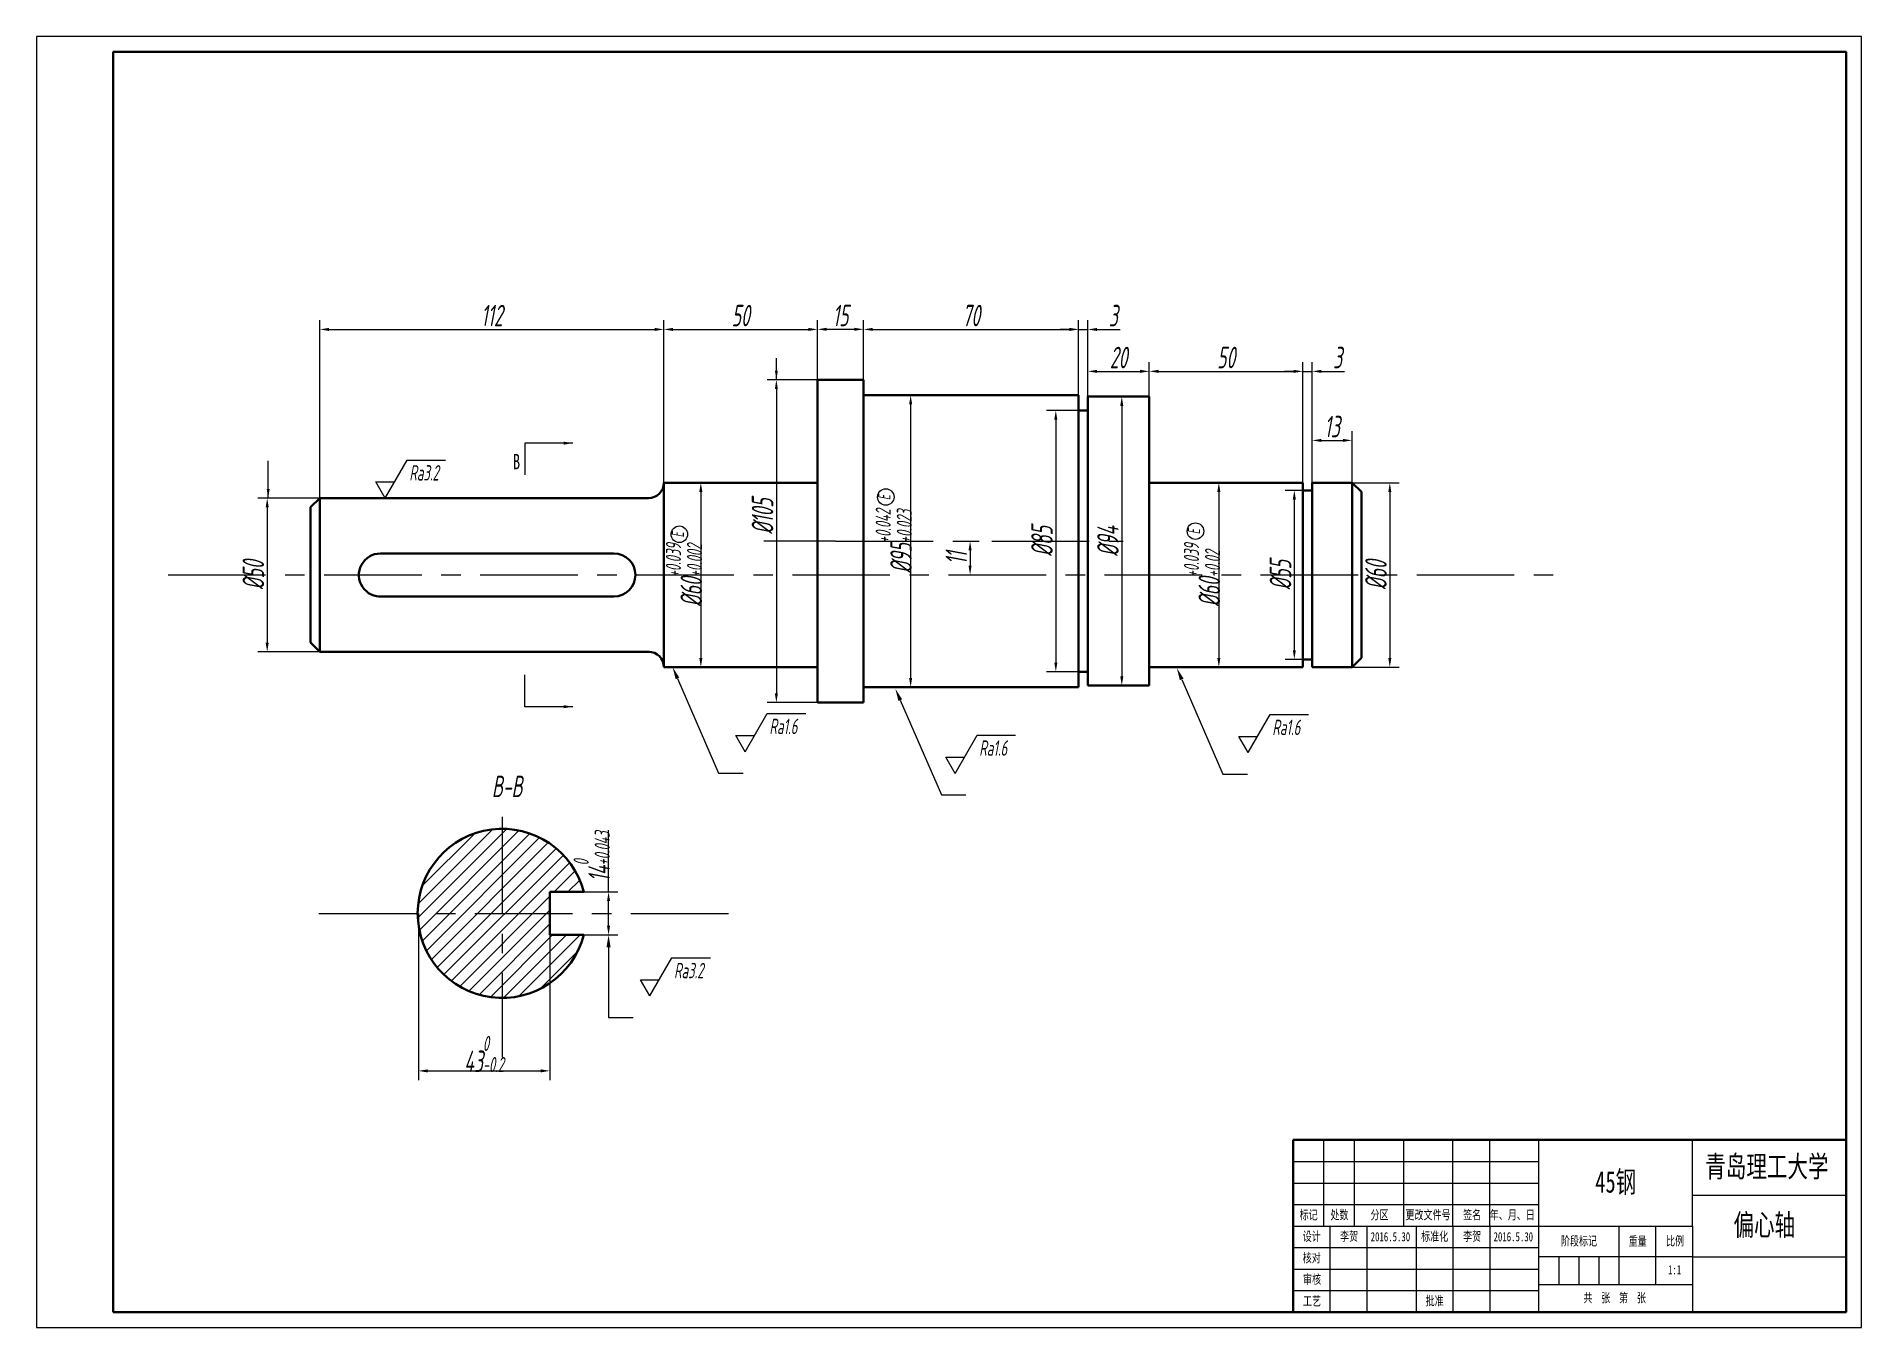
# Model space of a CAD drawing. Header units: millimetres. Extents: x 1 to 595, y 225 to 645.
import ezdxf
from ezdxf import colors
from ezdxf.entities.mleader import LeaderData, LeaderLine
from ezdxf.math import Vec2, Vec3

# ---------------------------------------------------------------- set-up
doc = ezdxf.new("R2010")
doc.units = ezdxf.units.MM
doc.linetypes.add('CENTER', pattern=[50.8, 31.75, -6.35, 6.35, -6.35])
for name, color, linetype, lineweight in [('点画线', 1, 'CENTER', 25), ('粗实线', 7, 'Continuous', 50), ('细实线', 4, 'Continuous', 25)]:
    doc.layers.add(name, color=color, linetype=linetype, lineweight=lineweight)
doc.styles.get("Standard").update_dxf_attribs({"font": ''})
doc.styles.add('字母数字', font='gbeitc.shx', dxfattribs={"width": 0.7, "height": 7})
doc.styles.add('样式 2', font='simfang.ttf', dxfattribs={"width": 0.7, "height": 3})
doc.styles.add('样式 3', font='simfang.ttf', dxfattribs={"width": 0.7, "height": 7})
doc.styles.add('汉字', font='simfang.ttf', dxfattribs={"width": 0.7, "height": 7})
doc.styles.get('Standard').set_extended_font_data('SimSun')
doc.dimstyles.new('线性', dxfattribs={"dimtxt": 3.5, "dimasz": 3, "dimexe": 3, "dimexo": 0, "dimgap": 1, "dimtad": 1, "dimdec": 0, "dimdsep": 46, "dimtxsty": 'Standard', "dimcen": 2.5, "dimadec": 0, "dimazin": 0, "dimtfac": 1, "dimtdec": 0, "dimtmove": 0, "dimatfit": 3, "dimfxl": 1, "dimarcsym": 0})

# ---------------------------------------------------------------- blocks, each defined once
blk = doc.blocks.new('*D2')
at = {"layer": 'Defpoints', "color": 0, "transparency": 16777216}
for p in [(99.64, 494.76), (75.66, 444.76), (99.64, 444.76)]:
    blk.add_point(p, dxfattribs=at)
at = {"layer": '细实线', "color": 0, "lineweight": -2, "transparency": 16777216}
for p, q in [((99.64, 494.76), (72.66, 494.76)), ((75.66, 491.76), (75.66, 447.76)), ((99.64, 444.76), (72.66, 444.76))]:
    blk.add_line(p, q, dxfattribs=at)
at = {"layer": '细实线', "color": 0, "transparency": 16777216}
for points in [[(75.16, 491.76), (76.16, 491.76), (75.66, 494.76)], [(75.16, 447.76), (76.16, 447.76), (75.66, 444.76)]]:
    blk.add_solid(points, dxfattribs=at)
at = {"layer": '细实线', "color": 0, "transparency": 16777216, "insert": (71.16, 469.76), "char_height": 7, "attachment_point": 5, "rotation": 90, "style": '字母数字'}
blk.add_mtext('%%C50', dxfattribs=at)
blk = doc.blocks.new('*D3')
at = {"layer": 'Defpoints', "color": 0, "transparency": 16777216}
for p in [(224.82, 499.76), (216.8, 439.76), (224.82, 439.76)]:
    blk.add_point(p, dxfattribs=at)
at = {"layer": '细实线', "color": 0, "lineweight": -2, "transparency": 16777216}
for p, q in [((224.82, 499.76), (213.8, 499.76)), ((216.8, 496.76), (216.8, 442.76)), ((224.82, 439.76), (213.8, 439.76))]:
    blk.add_line(p, q, dxfattribs=at)
at = {"layer": '细实线', "color": 0, "transparency": 16777216}
for points in [[(216.3, 496.76), (217.3, 496.76), (216.8, 499.76)], [(216.3, 442.76), (217.3, 442.76), (216.8, 439.76)]]:
    blk.add_solid(points, dxfattribs=at)
at = {"layer": '细实线', "color": 0, "transparency": 16777216, "insert": (211.31, 469.76), "char_height": 7, "attachment_point": 5, "rotation": 90, "style": '字母数字'}
blk.add_mtext('%%C60{\\H0.7x;\\S+0.039^ +0.002;}', dxfattribs=at)
blk = doc.blocks.new('*D4')
at = {"layer": 'Defpoints', "color": 0, "transparency": 16777216}
for p in [(262.27, 533.26), (241.38, 428.26), (262.27, 428.26)]:
    blk.add_point(p, dxfattribs=at)
at = {"layer": '细实线', "color": 0, "lineweight": -2, "transparency": 16777216}
for p, q in [((262.27, 533.26), (238.38, 533.26)), ((241.38, 530.26), (241.38, 431.26)), ((262.27, 428.26), (238.38, 428.26))]:
    blk.add_line(p, q, dxfattribs=at)
at = {"layer": '细实线', "color": 0, "transparency": 16777216}
for points in [[(240.88, 530.26), (241.88, 530.26), (241.38, 533.26)], [(240.88, 431.26), (241.88, 431.26), (241.38, 428.26)]]:
    blk.add_solid(points, dxfattribs=at)
at = {"layer": '细实线', "color": 0, "transparency": 16777216, "insert": (236.88, 488.88), "char_height": 7, "attachment_point": 5, "rotation": 90, "style": '字母数字'}
blk.add_mtext('%%C105 ', dxfattribs=at)
blk = doc.blocks.new('*D5')
at = {"layer": 'Defpoints', "color": 0, "transparency": 16777216}
for p in [(292.03, 528.26), (285.09, 433.26), (292.03, 433.26)]:
    blk.add_point(p, dxfattribs=at)
at = {"layer": '细实线', "color": 0, "lineweight": -2, "transparency": 16777216}
for p, q in [((292.03, 528.26), (282.09, 528.26)), ((285.09, 525.26), (285.09, 436.26)), ((292.03, 433.26), (282.09, 433.26))]:
    blk.add_line(p, q, dxfattribs=at)
at = {"layer": '细实线', "color": 0, "transparency": 16777216}
for points in [[(284.59, 525.26), (285.59, 525.26), (285.09, 528.26)], [(284.59, 436.26), (285.59, 436.26), (285.09, 433.26)]]:
    blk.add_solid(points, dxfattribs=at)
at = {"layer": '细实线', "color": 0, "transparency": 16777216, "insert": (279.59, 480.76), "char_height": 7, "attachment_point": 5, "rotation": 90, "style": '字母数字'}
blk.add_mtext('%%C95{\\H0.7x;\\S+0.042^ +0.023;}', dxfattribs=at)
blk = doc.blocks.new('*D6')
at = {"layer": 'Defpoints', "color": 0, "transparency": 16777216}
for p in [(352.77, 527.76), (352.77, 433.76), (353.81, 433.76)]:
    blk.add_point(p, dxfattribs=at)
at = {"layer": '细实线', "color": 0, "lineweight": -2, "transparency": 16777216}
for p, q in [((352.77, 527.76), (356.81, 527.76)), ((353.81, 524.76), (353.81, 436.76)), ((352.77, 433.76), (356.81, 433.76))]:
    blk.add_line(p, q, dxfattribs=at)
at = {"layer": '细实线', "color": 0, "transparency": 16777216}
for points in [[(353.31, 524.76), (354.31, 524.76), (353.81, 527.76)], [(353.31, 436.76), (354.31, 436.76), (353.81, 433.76)]]:
    blk.add_solid(points, dxfattribs=at)
at = {"layer": '细实线', "color": 0, "transparency": 16777216, "insert": (349.31, 480.76), "char_height": 7, "attachment_point": 5, "rotation": 90, "style": '字母数字'}
blk.add_mtext('%%C94', dxfattribs=at)
blk = doc.blocks.new('*D7')
at = {"layer": 'Defpoints', "color": 0, "transparency": 16777216}
for p in [(393.73, 499.76), (385.4, 439.76), (393.73, 439.76)]:
    blk.add_point(p, dxfattribs=at)
at = {"layer": '细实线', "color": 0, "lineweight": -2, "transparency": 16777216}
for p, q in [((393.73, 499.76), (382.4, 499.76)), ((385.4, 496.76), (385.4, 442.76)), ((393.73, 439.76), (382.4, 439.76))]:
    blk.add_line(p, q, dxfattribs=at)
at = {"layer": '细实线', "color": 0, "transparency": 16777216}
for points in [[(384.9, 496.76), (385.9, 496.76), (385.4, 499.76)], [(384.9, 442.76), (385.9, 442.76), (385.4, 439.76)]]:
    blk.add_solid(points, dxfattribs=at)
at = {"layer": '细实线', "color": 0, "transparency": 16777216, "insert": (379.91, 469.76), "char_height": 7, "attachment_point": 5, "rotation": 90, "style": '字母数字'}
blk.add_mtext('%%C60{\\H0.7x;\\S+0.039^ +0.02;}', dxfattribs=at)
blk = doc.blocks.new('*D8')
at = {"layer": 'Defpoints', "color": 0, "transparency": 16777216}
for p in [(424.37, 499.76), (424.37, 439.76), (441.04, 439.76)]:
    blk.add_point(p, dxfattribs=at)
at = {"layer": '细实线', "color": 0, "lineweight": -2, "transparency": 16777216}
for p, q in [((424.37, 499.76), (444.04, 499.76)), ((441.04, 496.76), (441.04, 442.76)), ((424.37, 439.76), (444.04, 439.76))]:
    blk.add_line(p, q, dxfattribs=at)
at = {"layer": '细实线', "color": 0, "transparency": 16777216}
for points in [[(440.54, 496.76), (441.54, 496.76), (441.04, 499.76)], [(440.54, 442.76), (441.54, 442.76), (441.04, 439.76)]]:
    blk.add_solid(points, dxfattribs=at)
at = {"layer": '细实线', "color": 0, "transparency": 16777216, "insert": (436.54, 469.76), "char_height": 7, "attachment_point": 5, "rotation": 90, "style": '字母数字'}
blk.add_mtext('%%C60', dxfattribs=at)
blk = doc.blocks.new('*D9')
at = {"layer": 'Defpoints', "color": 0, "transparency": 16777216}
for p in [(204.77, 549.64), (92.77, 485.71), (204.77, 485.71)]:
    blk.add_point(p, dxfattribs=at)
at = {"layer": '细实线', "color": 0, "lineweight": -2, "transparency": 16777216}
for p, q in [((92.77, 485.71), (92.77, 552.64)), ((204.77, 485.71), (204.77, 552.64)), ((95.77, 549.64), (201.77, 549.64))]:
    blk.add_line(p, q, dxfattribs=at)
at = {"layer": '细实线', "color": 0, "transparency": 16777216}
for points in [[(95.77, 550.14), (95.77, 549.14), (92.77, 549.64)], [(201.77, 550.14), (201.77, 549.14), (204.77, 549.64)]]:
    blk.add_solid(points, dxfattribs=at)
at = {"layer": '细实线', "color": 0, "transparency": 16777216, "insert": (148.77, 554.14), "char_height": 7, "attachment_point": 5, "style": '字母数字'}
blk.add_mtext('112', dxfattribs=at)
blk = doc.blocks.new('*D10')
at = {"layer": 'Defpoints', "color": 0, "transparency": 16777216}
for p in [(254.77, 549.64), (204.77, 482.71), (254.77, 482.71)]:
    blk.add_point(p, dxfattribs=at)
at = {"layer": '细实线', "color": 0, "lineweight": -2, "transparency": 16777216}
for p, q in [((204.77, 482.71), (204.77, 552.64)), ((254.77, 482.71), (254.77, 552.64)), ((207.77, 549.64), (251.77, 549.64))]:
    blk.add_line(p, q, dxfattribs=at)
at = {"layer": '细实线', "color": 0, "transparency": 16777216}
for points in [[(207.77, 550.14), (207.77, 549.14), (204.77, 549.64)], [(251.77, 550.14), (251.77, 549.14), (254.77, 549.64)]]:
    blk.add_solid(points, dxfattribs=at)
at = {"layer": '细实线', "color": 0, "transparency": 16777216, "insert": (229.77, 554.14), "char_height": 7, "attachment_point": 5, "style": '字母数字'}
blk.add_mtext('50', dxfattribs=at)
blk = doc.blocks.new('*D11')
at = {"layer": 'Defpoints', "color": 0, "transparency": 16777216}
for p in [(269.77, 549.67), (254.77, 527.71), (269.77, 527.71)]:
    blk.add_point(p, dxfattribs=at)
at = {"layer": '细实线', "color": 0, "lineweight": -2, "transparency": 16777216}
for p, q in [((254.77, 527.71), (254.77, 552.67)), ((269.77, 527.71), (269.77, 552.67)), ((257.77, 549.67), (266.77, 549.67))]:
    blk.add_line(p, q, dxfattribs=at)
at = {"layer": '细实线', "color": 0, "transparency": 16777216}
for points in [[(257.77, 550.17), (257.77, 549.17), (254.77, 549.67)], [(266.77, 550.17), (266.77, 549.17), (269.77, 549.67)]]:
    blk.add_solid(points, dxfattribs=at)
at = {"layer": '细实线', "color": 0, "transparency": 16777216, "insert": (262.27, 554.17), "char_height": 7, "attachment_point": 5, "style": '字母数字'}
blk.add_mtext('15', dxfattribs=at)
blk = doc.blocks.new('*D12')
at = {"layer": 'Defpoints', "color": 0, "transparency": 16777216}
for p in [(339.77, 549.64), (269.77, 530.29), (339.77, 525.39)]:
    blk.add_point(p, dxfattribs=at)
at = {"layer": '细实线', "color": 0, "lineweight": -2, "transparency": 16777216}
for p, q in [((269.77, 530.29), (269.77, 552.64)), ((339.77, 525.39), (339.77, 552.64)), ((272.77, 549.64), (336.77, 549.64))]:
    blk.add_line(p, q, dxfattribs=at)
at = {"layer": '细实线', "color": 0, "transparency": 16777216}
for points in [[(272.77, 550.14), (272.77, 549.14), (269.77, 549.64)], [(336.77, 550.14), (336.77, 549.14), (339.77, 549.64)]]:
    blk.add_solid(points, dxfattribs=at)
at = {"layer": '细实线', "color": 0, "transparency": 16777216, "insert": (304.77, 554.14), "char_height": 7, "attachment_point": 5, "style": '字母数字'}
blk.add_mtext('70', dxfattribs=at)
blk = doc.blocks.new('*D1')
at = {"layer": 'Defpoints', "color": 0, "transparency": 16777216}
for p in [(342.77, 549.62), (339.77, 526.97), (342.77, 526.97)]:
    blk.add_point(p, dxfattribs=at)
at = {"layer": '细实线', "color": 0, "lineweight": -2, "transparency": 16777216}
for p, q in [((339.77, 526.97), (339.77, 552.62)), ((342.77, 526.97), (342.77, 552.62)), ((336.77, 549.62), (333.77, 549.62)), ((339.77, 549.62), (342.77, 549.62)), ((345.77, 549.62), (353.32, 549.62))]:
    blk.add_line(p, q, dxfattribs=at)
at = {"layer": '细实线', "color": 0, "transparency": 16777216}
for points in [[(336.77, 550.12), (336.77, 549.12), (339.77, 549.62)], [(345.77, 550.12), (345.77, 549.12), (342.77, 549.62)]]:
    blk.add_solid(points, dxfattribs=at)
at = {"layer": '细实线', "color": 0, "transparency": 16777216, "insert": (351.05, 554.12), "char_height": 7, "attachment_point": 5, "style": '字母数字'}
blk.add_mtext('3', dxfattribs=at)
blk = doc.blocks.new('*D13')
at = {"layer": 'Defpoints', "color": 0, "transparency": 16777216}
for p in [(362.77, 535.99), (342.77, 518.31), (362.77, 518.31)]:
    blk.add_point(p, dxfattribs=at)
at = {"layer": '细实线', "color": 0, "lineweight": -2, "transparency": 16777216}
for p, q in [((342.77, 518.31), (342.77, 538.99)), ((345.77, 535.99), (359.77, 535.99)), ((362.77, 518.31), (362.77, 538.99))]:
    blk.add_line(p, q, dxfattribs=at)
at = {"layer": '细实线', "color": 0, "transparency": 16777216}
for points in [[(345.77, 536.49), (345.77, 535.49), (342.77, 535.99)], [(359.77, 536.49), (359.77, 535.49), (362.77, 535.99)]]:
    blk.add_solid(points, dxfattribs=at)
at = {"layer": '细实线', "color": 0, "transparency": 16777216, "insert": (352.77, 540.49), "char_height": 7, "attachment_point": 5, "style": '字母数字'}
blk.add_mtext('20', dxfattribs=at)
blk = doc.blocks.new('*D14')
at = {"layer": 'Defpoints', "color": 0, "transparency": 16777216}
for p in [(412.77, 535.99), (362.77, 504.46), (412.77, 494.41)]:
    blk.add_point(p, dxfattribs=at)
at = {"layer": '细实线', "color": 0, "lineweight": -2, "transparency": 16777216}
for p, q in [((362.77, 504.46), (362.77, 538.99)), ((365.77, 535.99), (409.77, 535.99)), ((412.77, 494.41), (412.77, 538.99))]:
    blk.add_line(p, q, dxfattribs=at)
at = {"layer": '细实线', "color": 0, "transparency": 16777216}
for points in [[(365.77, 536.49), (365.77, 535.49), (362.77, 535.99)], [(409.77, 536.49), (409.77, 535.49), (412.77, 535.99)]]:
    blk.add_solid(points, dxfattribs=at)
at = {"layer": '细实线', "color": 0, "transparency": 16777216, "insert": (387.77, 540.49), "char_height": 7, "attachment_point": 5, "style": '字母数字'}
blk.add_mtext('50', dxfattribs=at)
blk = doc.blocks.new('*D15')
at = {"layer": 'Defpoints', "color": 0, "transparency": 16777216}
for p in [(415.77, 535.99), (412.77, 491.19), (415.77, 491.19)]:
    blk.add_point(p, dxfattribs=at)
at = {"layer": '细实线', "color": 0, "lineweight": -2, "transparency": 16777216}
for p, q in [((409.77, 535.99), (406.77, 535.99)), ((412.77, 491.19), (412.77, 538.99)), ((412.77, 535.99), (415.77, 535.99)), ((415.77, 491.19), (415.77, 538.99)), ((418.77, 535.99), (426.32, 535.99))]:
    blk.add_line(p, q, dxfattribs=at)
at = {"layer": '细实线', "color": 0, "transparency": 16777216}
for points in [[(409.77, 536.49), (409.77, 535.49), (412.77, 535.99)], [(418.77, 536.49), (418.77, 535.49), (415.77, 535.99)]]:
    blk.add_solid(points, dxfattribs=at)
at = {"layer": '细实线', "color": 0, "transparency": 16777216, "insert": (424.05, 540.49), "char_height": 7, "attachment_point": 5, "style": '字母数字'}
blk.add_mtext('3', dxfattribs=at)
blk = doc.blocks.new('*D16')
at = {"layer": 'Defpoints', "color": 0, "transparency": 16777216}
for p in [(428.77, 513.53), (415.77, 498.51), (428.77, 498.51)]:
    blk.add_point(p, dxfattribs=at)
at = {"layer": '细实线', "color": 0, "lineweight": -2, "transparency": 16777216}
for p, q in [((415.77, 498.51), (415.77, 516.53)), ((418.77, 513.53), (425.77, 513.53)), ((428.77, 498.51), (428.77, 516.53))]:
    blk.add_line(p, q, dxfattribs=at)
at = {"layer": '细实线', "color": 0, "transparency": 16777216}
for points in [[(418.77, 514.03), (418.77, 513.03), (415.77, 513.53)], [(425.77, 514.03), (425.77, 513.03), (428.77, 513.53)]]:
    blk.add_solid(points, dxfattribs=at)
at = {"layer": '细实线', "color": 0, "transparency": 16777216, "insert": (422.27, 518.03), "char_height": 7, "attachment_point": 5, "style": '字母数字'}
blk.add_mtext('13', dxfattribs=at)
blk = doc.blocks.new('*D17')
at = {"layer": 'Defpoints', "color": 0, "transparency": 16777216}
for p in [(341.27, 523.26), (332.34, 438.26), (341.27, 438.26)]:
    blk.add_point(p, dxfattribs=at)
at = {"layer": '细实线', "color": 0, "lineweight": -2, "transparency": 16777216}
for p, q in [((341.27, 523.26), (329.34, 523.26)), ((332.34, 520.26), (332.34, 441.26)), ((341.27, 438.26), (329.34, 438.26))]:
    blk.add_line(p, q, dxfattribs=at)
at = {"layer": '细实线', "color": 0, "transparency": 16777216}
for points in [[(331.84, 520.26), (332.84, 520.26), (332.34, 523.26)], [(331.84, 441.26), (332.84, 441.26), (332.34, 438.26)]]:
    blk.add_solid(points, dxfattribs=at)
at = {"layer": '细实线', "color": 0, "transparency": 16777216, "insert": (327.84, 480.76), "char_height": 7, "attachment_point": 5, "rotation": 90, "style": '字母数字'}
blk.add_mtext('%%C85', dxfattribs=at)
blk = doc.blocks.new('*D18')
at = {"layer": 'Defpoints', "color": 0, "transparency": 16777216}
for p in [(409.97, 497.26), (414.61, 497.26), (414.11, 442.26)]:
    blk.add_point(p, dxfattribs=at)
at = {"layer": '细实线', "color": 0, "lineweight": -2, "transparency": 16777216}
for p, q in [((414.61, 497.26), (406.97, 497.26)), ((409.97, 445.26), (409.97, 494.26)), ((414.11, 442.26), (406.97, 442.26))]:
    blk.add_line(p, q, dxfattribs=at)
at = {"layer": '细实线', "color": 0, "transparency": 16777216}
for points in [[(409.47, 494.26), (410.47, 494.26), (409.97, 497.26)], [(409.47, 445.26), (410.47, 445.26), (409.97, 442.26)]]:
    blk.add_solid(points, dxfattribs=at)
at = {"layer": '细实线', "color": 0, "transparency": 16777216, "insert": (405.47, 469.76), "char_height": 7, "attachment_point": 5, "rotation": 90, "style": '字母数字'}
blk.add_mtext('%%C55', dxfattribs=at)
blk = doc.blocks.new('*D19')
at = {"layer": 'Defpoints', "color": 0, "transparency": 16777216}
for p in [(303.1, 480.76), (303.1, 469.76), (304.43, 469.76)]:
    blk.add_point(p, dxfattribs=at)
at = {"layer": '细实线', "color": 0, "lineweight": -2, "transparency": 16777216}
for p, q in [((303.1, 480.76), (307.43, 480.76)), ((304.43, 477.76), (304.43, 472.76)), ((303.1, 469.76), (307.43, 469.76))]:
    blk.add_line(p, q, dxfattribs=at)
at = {"layer": '细实线', "color": 0, "transparency": 16777216}
for points in [[(303.93, 477.76), (304.93, 477.76), (304.43, 480.76)], [(303.93, 472.76), (304.93, 472.76), (304.43, 469.76)]]:
    blk.add_solid(points, dxfattribs=at)
at = {"layer": '细实线', "color": 0, "transparency": 16777216, "insert": (299.93, 475.26), "char_height": 7, "attachment_point": 5, "rotation": 90, "style": '字母数字'}
blk.add_mtext('11', dxfattribs=at)
blk = doc.blocks.new('*D20')
at = {"layer": 'Defpoints', "color": 0, "transparency": 16777216}
for p in [(172.72, 366.63), (172.72, 352.65), (186.76, 352.65)]:
    blk.add_point(p, dxfattribs=at)
at = {"layer": '细实线', "color": 0, "lineweight": -2, "transparency": 16777216}
for p, q in [((186.76, 366.63), (186.76, 386.71)), ((172.72, 366.63), (189.76, 366.63)), ((186.76, 355.65), (186.76, 363.63)), ((172.72, 352.65), (189.76, 352.65))]:
    blk.add_line(p, q, dxfattribs=at)
at = {"layer": '细实线', "color": 0, "transparency": 16777216}
for points in [[(186.26, 363.63), (187.26, 363.63), (186.76, 366.63)], [(186.26, 355.65), (187.26, 355.65), (186.76, 352.65)]]:
    blk.add_solid(points, dxfattribs=at)
at = {"layer": '细实线', "color": 0, "transparency": 16777216, "insert": (181.27, 378.17), "char_height": 7, "attachment_point": 5, "rotation": 90, "style": '字母数字'}
blk.add_mtext('14{\\H0.7x;\\S0^ +0.043;}', dxfattribs=at)
blk = doc.blocks.new('*D21')
at = {"layer": 'Defpoints', "color": 0, "transparency": 16777216}
for p in [(124.87, 359.65), (167.64, 359.65), (167.64, 308.41)]:
    blk.add_point(p, dxfattribs=at)
at = {"layer": '细实线', "color": 0, "lineweight": -2, "transparency": 16777216}
for p, q in [((124.87, 359.65), (124.87, 305.41)), ((167.64, 359.65), (167.64, 305.41)), ((127.87, 308.41), (164.64, 308.41))]:
    blk.add_line(p, q, dxfattribs=at)
at = {"layer": '细实线', "color": 0, "transparency": 16777216}
for points in [[(127.87, 308.91), (127.87, 307.91), (124.87, 308.41)], [(164.64, 308.91), (164.64, 307.91), (167.64, 308.41)]]:
    blk.add_solid(points, dxfattribs=at)
at = {"layer": '细实线', "color": 0, "transparency": 16777216, "insert": (146.25, 313.9), "char_height": 7, "attachment_point": 5, "style": '字母数字'}
blk.add_mtext('43{\\H0.7x;\\S0^ -0.2;}', dxfattribs=at)

msp = doc.modelspace()

# ---------------------------------------------------------------- hatches: boundary and pattern name
at = {"layer": '细实线'}
h = msp.add_hatch(dxfattribs=at)
h.set_pattern_fill('ANSI31', color=256)
h.paths.add_polyline_path([(152.13, 387.15, 0.414214), (124.63, 359.65), (152.13, 359.65)])
h.paths.add_polyline_path([(152.13, 387.15), (152.13, 359.65), (167.64, 359.65), (167.64, 366.65), (178.74, 366.61, 0.341062)])
h.paths.add_polyline_path([(152.13, 359.65), (124.63, 359.65, 0.414214), (152.13, 332.15)])
h.paths.add_polyline_path([(167.64, 359.65), (152.13, 359.65), (152.13, 332.15, 0.340688), (178.73, 352.65), (167.64, 352.65)])

# ---------------------------------------------------------------- linework, layer by layer
msp.add_lwpolyline([(0.57, 224.93), (594.57, 224.93), (594.57, 644.93), (0.57, 644.93)], close=True)
at = {"layer": '点画线'}
for p, q in [((260.67, 480.76), (237.35, 480.76)), ((260.67, 480.76), (354.22, 480.76)), ((43.4, 469.76), (495.21, 469.76)), ((103.95, 469.8), (103.95, 469.76)), ((152.13, 391.11), (152.13, 312.87)), ((92.45, 359.65), (228.81, 359.65))]:
    msp.add_line(p, q, dxfattribs=at)
at = {"layer": '粗实线'}
for p, q in [((254.77, 533.26), (254.77, 428.26)), ((254.77, 533.26), (269.77, 533.26)), ((269.77, 428.26), (269.77, 533.26)), ((269.77, 528.26), (339.77, 528.26)), ((339.77, 433.26), (339.77, 528.26)), ((339.77, 523.26), (342.77, 523.26)), ((342.77, 523.26), (342.77, 527.76)), ((342.77, 527.76), (362.77, 527.76)), ((342.77, 523.26), (342.77, 443.71)), ((362.77, 433.76), (362.77, 527.76)), ((204.77, 494.76), (204.77, 499.76)), ((204.77, 499.76), (254.77, 499.76)), ((254.77, 499.76), (254.77, 439.76)), ((362.77, 469.76), (362.77, 499.76)), ((362.77, 499.76), (412.77, 499.76)), ((412.77, 499.76), (412.77, 439.76)), ((415.77, 497.26), (415.77, 499.76)), ((415.77, 499.76), (428.77, 499.76)), ((428.77, 499.76), (428.77, 439.76)), ((428.77, 499.76), (428.78, 496.76)), ((431.78, 496.76), (428.77, 499.76)), ((89.79, 491.76), (92.77, 494.76)), ((92.77, 469.76), (92.77, 494.76)), ((92.77, 494.76), (199.77, 494.76)), ((92.77, 494.76), (92.79, 491.76)), ((204.77, 494.76), (204.77, 444.76)), ((412.77, 497.26), (415.77, 497.26)), ((415.77, 442.26), (415.77, 497.26)), ((431.78, 496.76), (431.78, 444.29)), ((89.79, 491.76), (89.79, 449.68)), ((145.49, 476.76), (112.5, 476.73)), ((145.49, 476.76), (188.49, 476.76)), ((92.77, 469.76), (92.77, 444.76)), ((195.49, 469.79), (195.49, 469.76)), ((145.49, 462.76), (111.85, 462.76)), ((145.49, 462.76), (188.49, 462.76)), ((89.79, 449.68), (89.79, 447.76)), ((89.79, 447.76), (92.77, 444.76)), ((92.77, 444.76), (200.14, 444.76)), ((204.77, 444.76), (204.77, 439.76)), ((204.77, 439.76), (254.77, 439.76)), ((342.77, 438.26), (342.77, 443.71)), ((382.77, 439.76), (362.77, 439.76)), ((412.77, 439.76), (382.77, 439.76)), ((412.77, 442.26), (415.77, 442.26)), ((415.77, 442.26), (415.77, 439.76)), ((418.77, 439.76), (415.77, 439.76)), ((418.77, 439.76), (428.77, 439.76)), ((431.78, 442.76), (428.77, 439.76)), ((431.78, 444.29), (431.78, 442.76)), ((339.77, 438.26), (342.77, 438.26)), ((342.77, 438.26), (342.77, 433.76)), ((342.77, 433.76), (362.77, 433.76)), ((254.77, 428.26), (269.77, 428.26)), ((269.77, 433.26), (339.77, 433.26)), ((167.64, 359.2), (167.64, 366.65)), ((167.64, 366.65), (167.64, 352.65)), ((167.64, 366.65), (178.74, 366.61)), ((167.64, 352.65), (178.73, 352.65)), ((589.57, 285.93), (409.57, 285.93)), ((409.57, 285.93), (409.57, 229.93))]:
    msp.add_line(p, q, dxfattribs=at)
msp.add_lwpolyline([(25.57, 229.93), (589.57, 229.93), (589.57, 639.93), (25.57, 639.93), (25.57, 229.93)], dxfattribs=at)
for centre, radius, start, end in [((199.77, 499.76), 5, 270, 0), ((112.51, 469.73), 7, 90, 275.3832), ((188.49, 469.76), 7, 270, 90), ((199.77, 439.76), 5, 0, 90), ((152.13, 359.65), 27.5, 14.66985, 345.25335), ((167.64, 359.65), 7, 89.63175, 90)]:
    msp.add_arc(centre, radius, start, end, dxfattribs=at)
at = {"layer": '细实线'}
for p, q in [((159.52, 512.63), (159.52, 502.31)), ((114.08, 494.76), (121.23, 507.15)), ((121.23, 507.15), (133.74, 507.15)), ((114.08, 494.76), (111.03, 500.02)), ((111.03, 500.02), (117.12, 500.02)), ((159.52, 426.89), (159.52, 437.21)), ((231.28, 412.26), (238.43, 424.65)), ((238.43, 424.65), (250.94, 424.65)), ((394.97, 411.95), (402.12, 424.34)), ((402.12, 424.34), (414.63, 424.34)), ((231.28, 412.26), (228.22, 417.52)), ((228.22, 417.52), (234.31, 417.52)), ((299.57, 405.21), (306.72, 417.59)), ((306.72, 417.59), (319.23, 417.59)), ((394.97, 411.95), (391.92, 417.22)), ((391.92, 417.22), (398.01, 417.22)), ((299.57, 405.21), (296.51, 410.47)), ((296.51, 410.47), (302.6, 410.47)), ((200.24, 332.82), (207.39, 345.2)), ((207.39, 345.2), (219.9, 345.2)), ((200.24, 332.82), (197.19, 338.08)), ((197.19, 338.08), (203.28, 338.08)), ((409.57, 285.93), (409.57, 267.93)), ((419.57, 257.93), (419.57, 285.93)), ((429.57, 257.93), (429.57, 285.93)), ((445.57, 257.93), (445.57, 285.93)), ((461.57, 257.93), (461.57, 285.93)), ((473.57, 257.93), (473.57, 285.93)), ((489.57, 229.93), (489.57, 285.93)), ((539.57, 257.93), (539.57, 285.93)), ((409.57, 278.93), (489.57, 278.93)), ((409.57, 271.93), (489.57, 271.93)), ((539.57, 267.93), (589.57, 267.93)), ((409.57, 264.93), (489.57, 264.93)), ((409.57, 257.93), (539.57, 257.93)), ((421.57, 257.93), (421.57, 229.93)), ((433.57, 257.93), (433.57, 229.93)), ((449.57, 257.93), (449.57, 229.93)), ((461.57, 257.93), (461.57, 229.93)), ((473.57, 257.93), (473.57, 229.93)), ((515.57, 257.93), (515.57, 238.93)), ((527.57, 257.93), (527.57, 238.93)), ((539.57, 257.93), (539.57, 229.93)), ((409.57, 250.93), (489.57, 250.93)), ((409.57, 243.93), (489.57, 243.93)), ((539.57, 247.93), (489.57, 247.93)), ((496.07, 247.93), (496.07, 238.93)), ((502.57, 247.93), (502.57, 238.93)), ((509.07, 247.93), (509.07, 238.93)), ((539.57, 247.93), (589.57, 247.93)), ((489.57, 238.93), (539.57, 238.93)), ((409.57, 236.93), (489.57, 236.93))]:
    msp.add_line(p, q, dxfattribs=at)
for centre in [(276.99, 495.11), (209.8, 482.99), (377.78, 484.01)]:
    msp.add_circle(centre, 2.69, dxfattribs=at)

# ---------------------------------------------------------------- texts
for s, width, gutter_width, insert, char_height, attachment_point, style in [('Ra3.2', 8.404, 35, (121.92, 505.48), 5, 1, '字母数字'), ('B', 7, 35, (155.61, 509.13), 5, 1, '汉字'), ('Ra1.6', 8.404, 35, (239.12, 422.98), 5, 1, '字母数字'), ('Ra1.6', 8.404, 35, (402.81, 422.67), 5, 1, '字母数字'), ('Ra1.6', 8.404, 35, (307.41, 415.93), 5, 1, '字母数字'), ('B-B', 10.6625, 35, (148.79, 404.46), 7, 1, '字母数字'), ('Ra3.2', 8.404, 35, (208.08, 343.54), 5, 1, '字母数字'), ('\\pi4.154;青岛理工大学', 50, 15, (539.57, 276.93), 7, 4, '样式 3'), ('\\pi18.322;45钢', 50, 30, (489.57, 271.93), 7, 4, '样式 3'), ('\\pi2.114;标记', 10, 15, (409.57, 261.43), 3, 4, '样式 2'), ('\\pi2.132;处数', 10, 15, (419.57, 261.43), 3, 4, '样式 2'), ('\\pi5.198;分区', 16, 15, (429.57, 261.43), 3, 4, '样式 2'), ('\\pi0.566;更改文件号', 16, 15, (445.57, 261.43), 3, 4, '样式 2'), ('\\pi3.324;签名', 12, 15, (461.57, 261.43), 3, 4, '样式 2'), ('年、月、日', 16, 15, (473.57, 261.43), 3, 4, '样式 2'), ('    偏心轴', 50, 30, (539.57, 257.93), 7, 4, '样式 3'), ('\\pi3.132;设计', 12, 15, (409.57, 254.43), 3, 4, '样式 2'), ('\\pi3.27;李贺', 12, 30, (421.57, 254.46), 3, 4, '样式 2'), ('\\pi1.244;2016.5.30', 16, 30, (433.57, 254.43), 3, 4, '样式 2'), ('\\pi1.6642;标准化', 12.1244, 30, (449.57, 254.43), 3, 4, '样式 2'), ('\\pi3.2078;李贺', 11.8756, 30, (461.69, 254.43), 3, 4, '样式 2'), ('\\pi1.244;2016.5.30', 16, 30, (473.57, 254.43), 3, 4, '样式 2'), ('\\pi3.132;核对', 12, 15, (409.57, 247.43), 3, 4, '样式 2'), ('\\pi7.156;阶段标记', 26, 15, (489.57, 252.93), 3, 4, '样式 2'), ('\\pi3.216;重量', 12, 15, (515.57, 252.93), 3, 4, '样式 2'), ('\\pi3.396;比例', 12, 15, (527.57, 252.93), 3, 4, '样式 2'), ('\\pi4.026;1:1', 12, 30, (527.57, 243.68), 3, 4, '样式 2'), ('\\pi3.246;审核', 12, 15, (409.57, 240.43), 3, 4, '样式 2'), ('\\pi3.21;工艺', 12, 15, (409.57, 233.43), 3, 4, '样式 2'), ('\\pi3.126;批准', 12, 15, (449.57, 233.46), 3, 4, '样式 2'), ('\\pi14.494;共  张  第  张', 50, 30, (489.57, 234.43), 3, 4, '样式 2')]:
    msp.add_mtext_dynamic_manual_height_columns(s, width=width, gutter_width=gutter_width, heights=[0], dxfattribs=dict(at, insert=insert, char_height=char_height, attachment_point=attachment_point, style=style))
at = {"layer": '细实线', "char_height": 4, "attachment_point": 1, "rotation": 90, "style": '字母数字'}
for insert in [(274.51, 494.08), (207.32, 481.95), (375.3, 482.97)]:
    msp.add_mtext_dynamic_manual_height_columns('E', width=7, gutter_width=35, heights=[0], dxfattribs=dict(at, insert=insert))

# ---------------------------------------------------------------- dimensions: what is measured, and where the dimension line sits
at = {"layer": '细实线'}
for base, p1, p2, picture, middle in [((204.77, 549.64), (92.77, 485.71), (204.77, 485.71), '*D9', (148.77, 549.64)), ((269.77, 549.67), (254.77, 527.71), (269.77, 527.71), '*D11', (262.27, 549.67))]:
    dim = msp.add_linear_dim(base=base, p1=p1, p2=p2, dimstyle='线性', override={"dimtxsty": '字母数字'}, dxfattribs=at)
    dim.commit()
    dim.dimension.update_dxf_attribs({"geometry": picture, "text_midpoint": middle, "dimtype": 160})
for base, p1, p2, picture, middle in [((254.77, 549.64), (204.77, 482.71), (254.77, 482.71), '*D10', (229.77, 554.14)), ((339.77, 549.64), (269.77, 530.29), (339.77, 525.39), '*D12', (304.77, 554.14)), ((342.77, 549.62), (339.77, 526.97), (342.77, 526.97), '*D1', (351.05, 554.12)), ((362.77, 535.99), (342.77, 518.31), (362.77, 518.31), '*D13', (352.77, 540.49)), ((412.77, 535.99), (362.77, 504.46), (412.77, 494.41), '*D14', (387.77, 540.49)), ((415.77, 535.99), (412.77, 491.19), (415.77, 491.19), '*D15', (424.05, 540.49)), ((428.77, 513.53), (415.77, 498.51), (428.77, 498.51), '*D16', (422.27, 518.03))]:
    dim = msp.add_linear_dim(base=base, p1=p1, p2=p2, dimstyle='线性', override={"dimtxsty": '字母数字'}, dxfattribs=at)
    dim.commit()
    dim.dimension.update_dxf_attribs({"geometry": picture, "text_midpoint": middle})
for base, p1, p2, text, picture, middle in [((241.38, 428.26), (262.27, 533.26), (262.27, 428.26), '%%C105 ', '*D4', (241.38, 488.88)), ((75.66, 444.76), (99.64, 494.76), (99.64, 444.76), '%%C50', '*D2', (75.66, 469.76)), ((186.76, 352.65), (172.72, 366.63), (172.72, 352.65), '<>{\\H0.7x;\\S0^ +0.043;}', '*D20', (186.76, 378.17))]:
    dim = msp.add_linear_dim(base=base, p1=p1, p2=p2, angle=90, text=text, dimstyle='线性', override={"dimtxsty": '字母数字'}, dxfattribs=at)
    dim.commit()
    dim.dimension.update_dxf_attribs({"geometry": picture, "text_midpoint": middle, "dimtype": 160})
for base, p1, p2, text, picture, middle in [((285.09, 433.26), (292.03, 528.26), (292.03, 433.26), '%%C95{\\H0.7x;\\S+0.042^ +0.023;}', '*D5', (279.59, 480.76)), ((332.34, 438.26), (341.27, 523.26), (341.27, 438.26), '%%C<>', '*D17', (327.84, 480.76)), ((353.81, 433.76), (352.77, 527.76), (352.77, 433.76), '%%C<>', '*D6', (349.31, 480.76)), ((216.8, 439.76), (224.82, 499.76), (224.82, 439.76), '%%C60{\\H0.7x;\\S+0.039^ +0.002;}', '*D3', (211.31, 469.76)), ((385.4, 439.76), (393.73, 499.76), (393.73, 439.76), '%%C<>{\\H0.7x;\\S+0.039^ +0.02;}', '*D7', (379.91, 469.76)), ((441.04, 439.76), (424.37, 499.76), (424.37, 439.76), '%%C<>', '*D8', (436.54, 469.76)), ((409.97, 497.26), (414.11, 442.26), (414.61, 497.26), '%%C<>', '*D18', (405.47, 469.76))]:
    dim = msp.add_linear_dim(base=base, p1=p1, p2=p2, angle=90, text=text, dimstyle='线性', override={"dimtxsty": '字母数字'}, dxfattribs=at)
    dim.commit()
    dim.dimension.update_dxf_attribs({"geometry": picture, "text_midpoint": middle})
dim = msp.add_linear_dim(base=(304.43, 469.76), p1=(303.1, 480.76), p2=(303.1, 469.76), angle=90, dimstyle='线性', override={"dimtxsty": '字母数字'}, dxfattribs=at)
dim.commit()
dim.dimension.update_dxf_attribs({"geometry": '*D19', "text_midpoint": (299.93, 475.26)})
dim = msp.add_linear_dim(base=(167.64, 308.41), p1=(124.87, 359.65), p2=(167.64, 359.65), text='<>{\\H0.7x;\\S0^ -0.2;}', dimstyle='线性', override={"dimtxsty": '字母数字'}, dxfattribs=at)
dim.commit()
dim.dimension.update_dxf_attribs({"geometry": '*D21', "text_midpoint": (146.25, 313.9)})

# ---------------------------------------------------------------- leaders
for points in [[(241.38, 533.26), (241.38, 540.3)], [(175.13, 512.63), (159.52, 512.63)], [(75.98, 494.76), (75.98, 506.83)], [(175.13, 426.89), (159.52, 426.89)]]:
    msp.add_leader(points, dimstyle='线性', override={"dimgap": 1, "dimtad": 0}, dxfattribs=at)
ml = msp.add_multileader_mtext('Standard', dxfattribs=at)
ml.set_content('', color=256)
ml.set_leader_properties()
ml.build(insert=Vec2(0, 0))
ctx = ml.context
ctx.base_point, ctx.plane_origin = Vec3(230.56, 405.26), Vec3(207.6, 439.76)
notes = []
notes.append((ctx, [(0, (1, 1, 0), (222.56, 405.26), (1, 0), 8, [(0, [(207.6, 439.76)], 0, [])])]))
ctx.mtext.insert, ctx.mtext.flow_direction = Vec3(232.56, 407.26), 5
ml = msp.add_multileader_mtext('Standard', dxfattribs=at)
ml.set_content('', color=256)
ml.set_leader_properties()
ml.build(insert=Vec2(0, 0))
ctx = ml.context
ctx.base_point, ctx.plane_origin = Vec3(394.68, 404.95), Vec3(371.72, 439.46)
notes.append((ctx, [(0, (1, 1, 0), (386.68, 404.95), (1, 0), 8, [(0, [(371.72, 439.46)], 0, [])])]))
ctx.mtext.insert, ctx.mtext.flow_direction = Vec3(396.68, 406.95), 5
ml = msp.add_multileader_mtext('Standard', dxfattribs=at)
ml.set_content('', color=256)
ml.set_leader_properties()
ml.build(insert=Vec2(0, 0))
ctx = ml.context
ctx.base_point, ctx.plane_origin = Vec3(303.08, 398.21), Vec3(280.12, 432.71)
notes.append((ctx, [(0, (1, 1, 0), (295.08, 398.21), (1, 0), 8, [(0, [(280.12, 432.71)], 0, [])])]))
ctx.mtext.insert, ctx.mtext.flow_direction = Vec3(305.08, 400.21), 5
ml = msp.add_multileader_mtext('Standard', dxfattribs=at)
ml.set_content('', color=256)
ml.set_leader_properties()
ml.build(insert=Vec2(0, 0))
ctx = ml.context
ctx.base_point, ctx.plane_origin = Vec3(194.76, 325.8), Vec3(186.76, 352.65)
notes.append((ctx, [(0, (1, 1, 0), (186.76, 325.8), (1, 0), 8, [(0, [(186.76, 352.65)], 0, [])])]))
ctx.mtext.insert, ctx.mtext.flow_direction = Vec3(196.76, 327.8), 5
for ctx, leaders in notes:
    for number, flags, end, landing, length, lines in leaders:
        leader = LeaderData()
        leader.index, (leader.has_last_leader_line, leader.has_dogleg_vector, leader.attachment_direction) = number, flags
        leader.last_leader_point, leader.dogleg_vector, leader.dogleg_length = Vec3(end), Vec3(landing), length
        for number, points, colour, breaks in lines:
            line = LeaderLine()
            line.index, line.vertices, line.color, line.breaks = number, Vec3.list(points), colors.encode_raw_color(colour), breaks
            leader.lines.append(line)
        ctx.leaders.append(leader)

doc.saveas('drawing.dxf')
